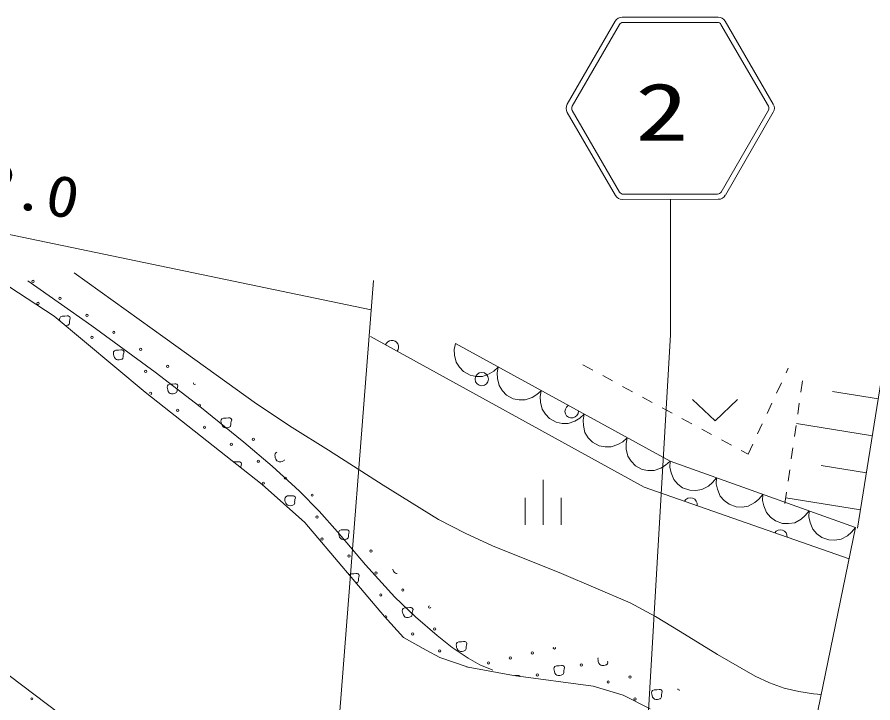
# Model space of a CAD drawing. Units: millimetres, scale not verified. Extents: x 40000 to 680000, y 20000 to 380000.
# Drawn here: x 125774 to 163802, y 282571 to 313055 of the extents above; entities that cross this region are included whole.
import ezdxf
from ezdxf.enums import TextEntityAlignment as Align

# ---------------------------------------------------------------- set-up
doc = ezdxf.new("R2010")
doc.units = ezdxf.units.MM
doc.header["$LTSCALE"] = 1000
doc.linetypes.add('USER2', pattern=[1, 0.5, -0.5])
doc.layers.add('S-BGD', color=1, linetype='Continuous', lineweight=13)
doc.layers.add('S-BGD-HTXT', color=6, linetype='Continuous', lineweight=13)
doc.styles.add('ＭＳ ゴシック', font='')
doc.styles.get('ＭＳ ゴシック').set_extended_font_data('MS Gothic')

msp = doc.modelspace()

# ---------------------------------------------------------------- linework, layer by layer
at = {"layer": 'S-BGD'}
for p, q in [((152665, 313051), (156926, 313055)), ((150223, 309179), (152354, 312871)), ((150442, 309089), (152541, 312727)), ((152697, 312817), (156895, 312821)), ((157051, 312731), (159157, 309097)), ((157238, 312875), (159375, 309187)), ((150224, 308819), (152360, 305131)), ((150442, 308909), (152547, 305275)), ((159157, 308917), (157058, 305279)), ((159375, 308827), (157245, 305135)), ((95595, 306251), (138524, 273916)), ((156902, 305189), (152703, 305185)), ((152672, 304951), (156933, 304955)), ((154803, 304953), (154808, 298937)), ((128317, 301689), (132359, 298786)), ((125010, 301336), (127428, 299767)), ((126253, 301335), (129098, 299330)), ((127428, 299767), (131459, 296387)), ((127659, 299626), (127673, 299678)), ((127673, 299678), (127703, 299727)), ((127703, 299727), (127774, 299762)), ((127774, 299762), (127893, 299763)), ((127893, 299763), (127993, 299769)), ((127993, 299769), (128050, 299770)), ((128050, 299770), (128084, 299753)), ((128084, 299753), (128117, 299726)), ((128135, 299683), (128113, 299604)), ((128117, 299726), (128135, 299683)), ((127669, 299571), (127659, 299626)), ((127981, 299342), (127959, 299336)), ((128015, 299354), (127981, 299342)), ((128048, 299366), (128015, 299354)), ((128075, 299387), (128048, 299366)), ((128087, 299412), (128075, 299387)), ((128101, 299455), (128087, 299412)), ((128102, 299546), (128098, 299500)), ((128098, 299500), (128101, 299455)), ((128113, 299604), (128102, 299546)), ((129098, 299330), (131907, 297278)), ((154808, 298937), (153081, 269485)), ((132359, 298786), (136411, 295865)), ((153636, 292158), (141478, 298852)), ((145250, 298541), (145201, 298283)), ((145250, 298541), (154788, 293311)), ((130051, 298117), (130064, 298169)), ((130064, 298169), (130095, 298217)), ((130095, 298217), (130166, 298252)), ((130166, 298252), (130284, 298253)), ((130284, 298253), (130385, 298259)), ((130385, 298259), (130441, 298260)), ((130441, 298260), (130476, 298243)), ((130476, 298243), (130508, 298216)), ((130527, 298174), (130505, 298094)), ((130508, 298216), (130527, 298174)), ((145201, 298283), (145214, 298034)), ((130062, 298053), (130051, 298117)), ((130073, 297993), (130062, 298053)), ((130098, 297929), (130073, 297993)), ((130144, 297864), (130098, 297929)), ((130184, 297839), (130144, 297864)), ((130238, 297821), (130184, 297839)), ((130316, 297816), (130238, 297821)), ((130372, 297832), (130316, 297816)), ((130407, 297845), (130372, 297832)), ((130439, 297856), (130407, 297845)), ((130467, 297877), (130439, 297856)), ((130479, 297903), (130467, 297877)), ((130493, 297946), (130479, 297903)), ((130494, 298036), (130490, 297990)), ((130490, 297990), (130493, 297946)), ((130505, 298094), (130494, 298036)), ((145214, 298034), (145285, 297722)), ((145285, 297722), (145432, 297492)), ((145432, 297492), (145616, 297298)), ((146961, 297318), (147157, 297495)), ((147157, 297495), (147109, 297237)), ((131907, 297278), (133893, 295745)), ((145616, 297298), (145912, 297136)), ((145912, 297136), (146176, 297085)), ((146176, 297085), (146448, 297084)), ((146448, 297084), (146749, 297192)), ((146749, 297192), (146961, 297318)), ((147109, 297237), (147121, 296988)), ((132442, 296607), (132456, 296659)), ((132456, 296659), (132487, 296707)), ((132487, 296707), (132558, 296742)), ((132558, 296742), (132676, 296743)), ((132676, 296743), (132776, 296749)), ((132776, 296749), (132833, 296750)), ((132833, 296750), (132868, 296733)), ((132868, 296733), (132900, 296707)), ((132919, 296664), (132897, 296584)), ((132900, 296707), (132919, 296664)), ((147121, 296988), (147192, 296676)), ((147192, 296676), (147339, 296446)), ((164177, 296904), (163119, 290333)), ((131459, 296387), (136660, 292282)), ((132454, 296543), (132442, 296607)), ((132465, 296483), (132454, 296543)), ((132489, 296419), (132465, 296483)), ((132536, 296354), (132489, 296419)), ((132576, 296329), (132536, 296354)), ((132630, 296311), (132576, 296329)), ((132708, 296306), (132630, 296311)), ((132764, 296322), (132708, 296306)), ((132798, 296335), (132764, 296322)), ((132831, 296347), (132798, 296335)), ((132859, 296367), (132831, 296347)), ((132870, 296393), (132859, 296367)), ((132884, 296436), (132870, 296393)), ((132885, 296527), (132881, 296480)), ((132881, 296480), (132884, 296436)), ((132897, 296584), (132885, 296527)), ((147339, 296446), (147524, 296252)), ((147524, 296252), (147820, 296090)), ((148657, 296146), (148868, 296272)), ((148868, 296272), (149065, 296449)), ((149065, 296449), (149016, 296191)), ((164045, 296082), (162001, 296411)), ((136411, 295865), (137991, 294816)), ((147820, 296090), (148083, 296039)), ((148083, 296039), (148356, 296038)), ((148356, 296038), (148657, 296146)), ((149016, 296191), (149029, 295942)), ((149029, 295942), (149100, 295630)), ((155789, 296060), (156790, 295116)), ((156790, 295116), (157789, 296062)), ((133893, 295745), (135843, 294163)), ((149100, 295630), (149247, 295401)), ((134834, 295097), (134848, 295149)), ((134846, 295033), (134834, 295097)), ((134848, 295149), (134878, 295198)), ((134878, 295198), (134949, 295233)), ((134949, 295233), (135068, 295233)), ((135068, 295233), (135168, 295239)), ((135168, 295239), (135225, 295241)), ((135225, 295241), (135260, 295223)), ((135260, 295223), (135292, 295197)), ((135311, 295154), (135289, 295075)), ((135292, 295197), (135311, 295154)), ((149247, 295401), (149432, 295206)), ((149432, 295206), (149727, 295044)), ((150263, 294992), (150564, 295100)), ((150564, 295100), (150776, 295226)), ((150776, 295226), (150973, 295403)), ((150973, 295403), (150924, 295145)), ((150924, 295145), (150936, 294896)), ((134857, 294973), (134846, 295033)), ((134881, 294909), (134857, 294973)), ((134927, 294844), (134881, 294909)), ((134968, 294819), (134927, 294844)), ((135021, 294801), (134968, 294819)), ((135100, 294796), (135021, 294801)), ((135156, 294813), (135100, 294796)), ((135190, 294825), (135156, 294813)), ((135223, 294837), (135190, 294825)), ((135251, 294858), (135223, 294837)), ((135262, 294883), (135251, 294858)), ((135276, 294926), (135262, 294883)), ((135277, 295017), (135273, 294971)), ((135273, 294971), (135276, 294926)), ((135289, 295075), (135277, 295017)), ((137991, 294816), (139613, 293811)), ((149727, 295044), (149991, 294993)), ((149991, 294993), (150263, 294992)), ((150936, 294896), (151007, 294584)), ((163780, 294440), (160402, 294984)), ((151007, 294584), (151154, 294355)), ((151154, 294355), (151339, 294160)), ((152684, 294180), (152880, 294357)), ((152880, 294357), (152831, 294099)), ((135843, 294163), (137102, 293093)), ((151339, 294160), (151635, 293998)), ((151635, 293998), (151898, 293947)), ((152171, 293946), (152472, 294054)), ((152472, 294054), (152684, 294180)), ((152831, 294099), (152844, 293850)), ((137226, 293587), (137239, 293639)), ((137237, 293524), (137226, 293587)), ((137239, 293639), (137270, 293688)), ((137270, 293688), (137317, 293711)), ((139613, 293811), (142038, 292243)), ((151898, 293947), (152171, 293946)), ((152844, 293850), (152915, 293538)), ((135426, 293282), (135509, 293282)), ((135509, 293282), (135609, 293289)), ((135609, 293289), (135666, 293290)), ((135666, 293290), (135701, 293272)), ((135701, 293272), (135733, 293246)), ((135752, 293203), (135730, 293124)), ((135733, 293246), (135752, 293203)), ((137248, 293464), (137237, 293524)), ((137273, 293399), (137248, 293464)), ((137319, 293335), (137273, 293399)), ((137359, 293309), (137319, 293335)), ((137413, 293291), (137359, 293309)), ((137491, 293286), (137413, 293291)), ((137547, 293303), (137491, 293286)), ((137582, 293315), (137547, 293303)), ((137615, 293327), (137582, 293315)), ((137642, 293348), (137615, 293327)), ((137653, 293372), (137642, 293348)), ((152915, 293538), (153062, 293309)), ((153062, 293309), (153247, 293114)), ((154591, 293134), (154788, 293311)), ((154788, 293311), (154780, 293047)), ((154788, 293311), (163025, 290366)), ((135718, 293066), (135716, 293047)), ((135730, 293124), (135718, 293066)), ((137102, 293093), (138320, 291980)), ((153247, 293114), (153542, 292952)), ((153542, 292952), (153806, 292901)), ((153806, 292901), (154078, 292900)), ((154078, 292900), (154380, 293008)), ((154380, 293008), (154591, 293134)), ((154780, 293047), (154832, 292802)), ((163516, 292797), (161505, 293121)), ((149146, 292483), (149148, 290483)), ((154832, 292802), (154952, 292504)), ((154952, 292504), (155134, 292299)), ((156680, 292368), (156847, 292575)), ((156847, 292575), (156840, 292311)), ((136660, 292282), (138554, 290592)), ((142038, 292243), (144502, 290722)), ((162753, 288971), (153636, 292158)), ((155134, 292299), (155349, 292135)), ((155349, 292135), (155668, 292021)), ((155937, 292012), (156208, 292055)), ((156208, 292055), (156490, 292209)), ((156490, 292209), (156680, 292368)), ((156840, 292311), (156891, 292066)), ((156891, 292066), (157011, 291767)), ((137667, 291636), (137680, 291688)), ((137680, 291688), (137711, 291737)), ((137711, 291737), (137782, 291772)), ((137782, 291772), (137901, 291773)), ((137901, 291773), (138001, 291779)), ((138001, 291779), (138058, 291780)), ((138058, 291780), (138092, 291762)), ((138092, 291762), (138125, 291736)), ((138143, 291693), (138121, 291614)), ((138125, 291736), (138143, 291693)), ((138320, 291980), (139191, 291099)), ((148347, 291687), (148348, 290487)), ((149947, 291689), (149948, 290489)), ((155668, 292021), (155937, 292012)), ((157011, 291767), (157194, 291563)), ((158739, 291631), (158906, 291839)), ((158906, 291839), (158899, 291574)), ((163251, 291154), (159928, 291689)), ((137678, 291573), (137667, 291636)), ((137689, 291513), (137678, 291573)), ((137714, 291449), (137689, 291513)), ((137760, 291384), (137714, 291449)), ((137800, 291358), (137760, 291384)), ((137854, 291341), (137800, 291358)), ((137932, 291336), (137854, 291341)), ((137988, 291352), (137932, 291336)), ((138023, 291364), (137988, 291352)), ((138055, 291376), (138023, 291364)), ((138083, 291397), (138055, 291376)), ((138095, 291422), (138083, 291397)), ((138109, 291465), (138095, 291422)), ((138110, 291556), (138106, 291510)), ((138106, 291510), (138109, 291465)), ((138121, 291614), (138110, 291556)), ((157194, 291563), (157408, 291399)), ((157408, 291399), (157727, 291285)), ((157997, 291276), (158267, 291318)), ((158267, 291318), (158549, 291473)), ((158549, 291473), (158739, 291631)), ((158899, 291574), (158951, 291329)), ((158951, 291329), (159070, 291031)), ((139191, 291099), (140018, 290178)), ((157727, 291285), (157997, 291276)), ((159070, 291031), (159253, 290827)), ((160799, 290895), (160966, 291103)), ((160966, 291103), (160958, 290838)), ((138554, 290592), (142103, 286405)), ((144502, 290722), (145681, 290114)), ((159253, 290827), (159467, 290663)), ((159467, 290663), (159786, 290549)), ((159786, 290549), (160056, 290539)), ((160056, 290539), (160327, 290582)), ((160327, 290582), (160608, 290737)), ((160608, 290737), (160799, 290895)), ((160958, 290838), (161010, 290593)), ((161010, 290593), (161130, 290295)), ((140018, 290178), (141262, 288706)), ((140059, 290127), (140072, 290179)), ((140072, 290179), (140103, 290227)), ((140103, 290227), (140174, 290262)), ((140174, 290262), (140292, 290263)), ((140292, 290263), (140392, 290269)), ((140392, 290269), (140449, 290270)), ((140449, 290270), (140484, 290253)), ((140484, 290253), (140516, 290226)), ((140535, 290183), (140513, 290104)), ((140516, 290226), (140535, 290183)), ((158797, 269751), (163025, 290366)), ((161130, 290295), (161312, 290090)), ((162668, 290001), (162858, 290159)), ((162858, 290159), (163025, 290366)), ((140070, 290063), (140059, 290127)), ((140081, 290003), (140070, 290063)), ((140106, 289939), (140081, 290003)), ((140152, 289874), (140106, 289939)), ((140192, 289849), (140152, 289874)), ((140246, 289831), (140192, 289849)), ((140324, 289826), (140246, 289831)), ((140380, 289842), (140324, 289826)), ((140415, 289854), (140380, 289842)), ((140447, 289866), (140415, 289854)), ((140475, 289887), (140447, 289866)), ((140487, 289912), (140475, 289887)), ((140500, 289955), (140487, 289912)), ((140502, 290046), (140498, 290000)), ((140498, 290000), (140500, 289955)), ((140513, 290104), (140502, 290046)), ((145681, 290114), (146896, 289555)), ((161312, 290090), (161526, 289927)), ((161526, 289927), (161846, 289813)), ((161846, 289813), (162115, 289803)), ((162115, 289803), (162386, 289846)), ((162386, 289846), (162668, 290001)), ((146896, 289555), (149972, 288317)), ((141262, 288706), (142558, 287267)), ((140545, 288277), (140615, 288311)), ((140615, 288311), (140733, 288312)), ((140733, 288312), (140833, 288318)), ((140833, 288318), (140890, 288319)), ((140890, 288319), (140925, 288302)), ((140925, 288302), (140957, 288276)), ((140957, 288276), (140976, 288233)), ((142473, 288493), (142468, 288519)), ((142497, 288429), (142473, 288493)), ((142544, 288364), (142497, 288429)), ((142584, 288339), (142544, 288364)), ((142638, 288321), (142584, 288339)), ((142668, 288319), (142638, 288321)), ((149972, 288317), (153022, 287024)), ((140888, 287916), (140863, 287906)), ((140916, 287936), (140888, 287916)), ((140928, 287962), (140916, 287936)), ((140941, 288005), (140928, 287962)), ((140943, 288096), (140939, 288049)), ((140939, 288049), (140941, 288005)), ((140954, 288153), (140943, 288096)), ((140976, 288233), (140954, 288153)), ((142558, 287267), (143479, 286399)), ((142905, 286718), (142936, 286767)), ((142936, 286767), (143006, 286802)), ((143006, 286802), (143125, 286802)), ((143125, 286802), (143225, 286808)), ((143225, 286808), (143282, 286809)), ((143282, 286809), (143317, 286792)), ((143317, 286792), (143349, 286766)), ((143349, 286766), (143368, 286723)), ((153022, 287024), (154144, 286415)), ((142103, 286405), (142950, 285479)), ((142891, 286666), (142905, 286718)), ((142903, 286602), (142891, 286666)), ((142914, 286542), (142903, 286602)), ((142938, 286478), (142914, 286542)), ((142985, 286413), (142938, 286478)), ((143025, 286388), (142985, 286413)), ((143079, 286370), (143025, 286388)), ((143157, 286365), (143079, 286370)), ((143213, 286382), (143157, 286365)), ((143247, 286394), (143213, 286382)), ((143280, 286406), (143247, 286394)), ((143308, 286427), (143280, 286406)), ((143319, 286452), (143308, 286427)), ((143333, 286495), (143319, 286452)), ((143334, 286586), (143330, 286540)), ((143330, 286540), (143333, 286495)), ((143346, 286644), (143334, 286586)), ((143368, 286723), (143346, 286644)), ((143479, 286399), (144445, 285572)), ((154144, 286415), (155245, 285748)), ((155245, 285748), (156891, 284727)), ((142950, 285479), (143957, 284916)), ((144445, 285572), (145112, 285037)), ((145283, 285156), (145297, 285208)), ((145297, 285208), (145327, 285257)), ((145327, 285257), (145398, 285292)), ((145398, 285292), (145517, 285292)), ((145517, 285292), (145617, 285299)), ((145617, 285299), (145674, 285300)), ((145674, 285300), (145708, 285282)), ((145708, 285282), (145719, 285273)), ((145759, 285213), (145738, 285134)), ((145744, 285249), (145759, 285213)), ((143957, 284916), (144562, 284595)), ((145112, 285037), (145811, 284552)), ((145295, 285093), (145283, 285156)), ((145305, 285032), (145295, 285093)), ((145330, 284968), (145305, 285032)), ((145376, 284903), (145330, 284968)), ((145416, 284878), (145376, 284903)), ((145470, 284860), (145416, 284878)), ((145548, 284855), (145470, 284860)), ((145605, 284872), (145548, 284855)), ((145639, 284884), (145605, 284872)), ((145672, 284896), (145639, 284884)), ((145700, 284917), (145672, 284896)), ((145711, 284942), (145700, 284917)), ((145725, 284985), (145711, 284942)), ((145726, 285076), (145722, 285030)), ((145722, 285030), (145725, 284985)), ((145738, 285134), (145726, 285076)), ((144562, 284595), (145811, 284153)), ((145811, 284552), (146336, 284269)), ((151576, 284528), (151588, 284575)), ((151588, 284465), (151576, 284528)), ((151599, 284405), (151588, 284465)), ((156891, 284727), (158570, 283757)), ((145811, 284153), (147826, 283792)), ((146336, 284269), (146886, 284042)), ((149626, 284087), (149639, 284139)), ((149637, 284024), (149626, 284087)), ((149639, 284139), (149670, 284188)), ((149670, 284188), (149741, 284223)), ((149741, 284223), (149859, 284223)), ((149859, 284223), (149959, 284230)), ((149959, 284230), (150016, 284231)), ((150016, 284231), (150051, 284213)), ((150051, 284213), (150083, 284187)), ((150080, 284065), (150069, 284007)), ((150102, 284144), (150080, 284065)), ((150083, 284187), (150102, 284144)), ((151623, 284340), (151599, 284405)), ((151670, 284276), (151623, 284340)), ((151710, 284250), (151670, 284276)), ((151764, 284232), (151710, 284250)), ((151842, 284228), (151764, 284232)), ((151898, 284244), (151842, 284228)), ((151932, 284256), (151898, 284244)), ((151965, 284268), (151932, 284256)), ((151993, 284289), (151965, 284268)), ((152004, 284314), (151993, 284289)), ((152018, 284357), (152004, 284314)), ((152017, 284415), (152015, 284402)), ((152015, 284402), (152018, 284357)), ((146886, 284042), (146914, 284031)), ((147826, 283792), (151371, 283311)), ((147895, 283782), (147909, 283782)), ((147909, 283782), (148009, 283789)), ((148009, 283789), (148065, 283790)), ((148065, 283790), (148100, 283772)), ((148100, 283772), (148126, 283751)), ((149648, 283964), (149637, 284024)), ((149673, 283899), (149648, 283964)), ((149719, 283835), (149673, 283899)), ((149759, 283809), (149719, 283835)), ((149813, 283792), (149759, 283809)), ((149891, 283787), (149813, 283792)), ((149947, 283803), (149891, 283787)), ((149982, 283815), (149947, 283803)), ((150014, 283827), (149982, 283815)), ((150042, 283848), (150014, 283827)), ((150054, 283873), (150042, 283848)), ((150067, 283916), (150054, 283873)), ((150069, 284007), (150065, 283961)), ((150065, 283961), (150067, 283916)), ((158570, 283757), (159206, 283465)), ((151371, 283311), (152701, 282910)), ((159206, 283465), (159862, 283229)), ((153968, 283018), (153982, 283070)), ((153980, 282955), (153968, 283018)), ((153991, 282895), (153980, 282955)), ((153982, 283070), (154012, 283119)), ((154012, 283119), (154083, 283154)), ((154083, 283154), (154202, 283155)), ((154202, 283155), (154302, 283161)), ((154302, 283161), (154359, 283162)), ((154359, 283162), (154394, 283144)), ((154394, 283144), (154426, 283118)), ((154411, 282938), (154407, 282892)), ((154423, 282996), (154411, 282938)), ((154445, 283075), (154423, 282996)), ((154426, 283118), (154445, 283075)), ((159862, 283229), (160510, 283073)), ((160510, 283073), (161170, 282976)), ((161170, 282976), (161339, 282956)), ((161339, 282956), (161517, 282936)), ((152701, 282910), (153910, 282306)), ((154015, 282830), (153991, 282895)), ((154061, 282766), (154015, 282830)), ((154102, 282740), (154061, 282766)), ((154155, 282723), (154102, 282740)), ((154234, 282718), (154155, 282723)), ((154290, 282734), (154234, 282718)), ((154324, 282746), (154290, 282734)), ((154357, 282758), (154324, 282746)), ((154385, 282779), (154357, 282758)), ((154396, 282804), (154385, 282779)), ((154410, 282847), (154396, 282804)), ((154407, 282892), (154410, 282847))]:
    msp.add_line(p, q, dxfattribs=at)
at = {"layer": 'S-BGD', "linetype": 'USER2'}
for p, q in [((150919, 297594), (158253, 293623)), ((158253, 293623), (160043, 297446)), ((159892, 291441), (160745, 297369))]:
    msp.add_line(p, q, dxfattribs=at)
at = {"layer": 'S-BGD'}
for centre, radius in [((126485, 301305), 49.8), ((127680, 300550), 49.8), ((126705, 300329), 49.8), ((128876, 299795), 49.8), ((130072, 299040), 49.8), ((129097, 298819), 49.8), ((131268, 298285), 49.8), ((132464, 297530), 49.8), ((131488, 297309), 49.8), ((146422, 296962), 298), ((132905, 295579), 49.8), ((133880, 295800), 49.8), ((134101, 294824), 49.8), ((136272, 294290), 49.8), ((135297, 294069), 49.8), ((136492, 293314), 49.8), ((137688, 292559), 49.8), ((136713, 292339), 49.8), ((138884, 291805), 49.8), ((139105, 290829), 49.8), ((139325, 289854), 49.8), ((140521, 289099), 49.8), ((141496, 289319), 49.8), ((141717, 288344), 49.8), ((142913, 287589), 49.8), ((141937, 287369), 49.8), ((143354, 285638), 49.8), ((144329, 285859), 49.8), ((144550, 284883), 49.8), ((148672, 284790), 49.8), ((147696, 284569), 49.8), ((146721, 284349), 49.8), ((150843, 284255), 49.8), ((148892, 283814), 49.8), ((153014, 283721), 49.8), ((152039, 283501), 49.8), ((126427, 282751), 49.8), ((153235, 282746), 49.8)]:
    msp.add_circle(centre, radius, dxfattribs=at)
for centre, radius, start, end in [((152665, 312691), 360, 90.0496, 150.013), ((156927, 312695), 360, 30.0863, 90.0496), ((152697, 312637), 180, 90.0496, 150.013), ((156896, 312641), 180, 30.0863, 90.0496), ((150535, 308999), 360, 150.013, 210.0865), ((159064, 309007), 360, 330.0129, 30.0863), ((150597, 308999), 180, 150.013, 210.0865), ((159001, 309007), 180, 330.0129, 30.0863), ((152672, 305311), 360, 210.0865, 270.0496), ((152703, 305365), 180, 210.0865, 270.0496), ((156902, 305369), 180, 270.0496, 330.0129), ((156933, 305315), 360, 270.0496, 330.0129), ((142427, 298390), 298, 320.9418, 161.384), ((133660, 296775), 49.8, 147.2731, 313.2153), ((131709, 296334), 49.8, 284.3891, 177.5415), ((150417, 295534), 298, 120.4903, 2.0357), ((155695, 291394), 298, 348.7722, 152.6883), ((159690, 289966), 298, 354.6078, 146.8527), ((144109, 286834), 49.8, 93.0098, 357.0892), ((142158, 286393), 49.8, 316.2612, 125.1164), ((149647, 285010), 49.8, 129.9283, 48.8696), ((145745, 284128), 49.8, 44.3026, 96.7267), ((155185, 283187), 49.8, 167.8638, 307.87)]:
    msp.add_arc(centre, radius, start, end, dxfattribs=at)
at = {"layer": 'S-BGD-HTXT'}
for p, q in [((97610, 309174), (141513, 300049)), ((141615, 301354), (140121, 282197))]:
    msp.add_line(p, q, dxfattribs=at)

# ---------------------------------------------------------------- texts
at = {"layer": 'S-BGD', "style": 'ＭＳ ゴシック', "width": 1.35}
msp.add_text('2', height=2566, dxfattribs=at).set_placement((153242, 306789), align=Align.BOTTOM_LEFT)
at = {"layer": 'S-BGD-HTXT', "style": 'ＭＳ ゴシック', "width": 1.15}
msp.add_text('側溝\u3000L=72.0', height=1833, rotation=348.8, dxfattribs=at).set_placement((111325, 306858), align=Align.BOTTOM_LEFT)

doc.saveas('drawing.dxf')
